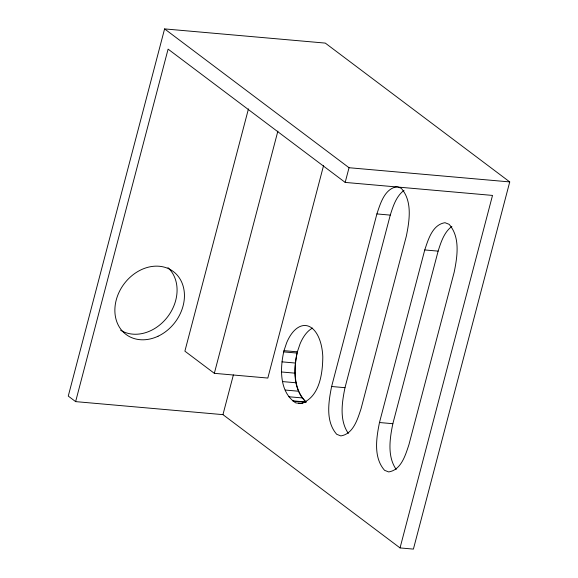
<?xml version="1.0" encoding="UTF-8"?>
<svg xmlns="http://www.w3.org/2000/svg" width="578" height="578" viewBox="0 0 578 578"><rect width="100%" height="100%" fill="white"/><g stroke="black" fill="none" stroke-linecap="round" stroke-linejoin="round"><path stroke-width="0.87" d="M292.706 400.829L306.073 402.006C293.321 389.543 293.834 369.364 297.07 353.071L283.704 351.894M397.115 186.672C384.543 188.695 380.382 203.528 376.899 213.925L331.62 386.501C328.499 401.985 325.378 421.405 336.714 434.302L340.854 435.92C353.418 433.905 357.587 419.072 361.069 408.668L406.348 236.091C409.47 220.608 412.591 201.195 401.255 188.291L397.946 186.997M404.008 190.372C396.219 196.224 393.105 206.187 390.266 215.11L344.994 387.686C341.945 402.483 339.214 420.271 348.346 433.428M379.479 422.525C376.357 438.008 373.236 457.422 384.572 470.326L388.712 471.937C401.276 469.921 405.438 455.088 408.928 444.684L454.2 272.115C457.328 256.632 460.449 237.211 449.113 224.315L444.973 222.696C432.402 224.712 428.24 239.545 424.751 249.949L379.479 422.525L392.852 423.703L438.124 251.127C440.963 242.204 444.077 232.24 451.866 226.388M392.852 423.703C389.803 438.5 387.072 456.295 396.197 469.444M284 350.658C279.962 367.897 279.08 392.079 295.77 402.895L301.095 403.567C319.576 397.303 322.64 373.706 322.799 356.814A39.022 20.389 -85 0 0 308.695 326.245A39.022 20.389 -85 0 0 286.645 342.783L284 350.658L297.374 351.843L300.018 343.968A39.022 20.389 -85 0 1 312.561 328.094M164.593 28.9L68.262 396.082L75.624 401.623L222.956 414.643L400.041 547.922L413.407 549.1L509.738 181.918L325.291 43.097L164.593 28.9L349.033 167.721L509.738 181.918M75.624 401.623L168.097 49.13L345.182 182.41L492.514 195.422L400.041 547.922M248.453 108.881L184.888 351.164L214.337 373.33L267.824 378.055L323.615 165.373M214.337 373.33L277.881 131.112M222.956 414.643L233.382 374.898M345.182 182.41L349.033 167.721M376.899 213.925L390.266 215.11M424.751 249.949L438.124 251.127M282.021 361.857L295.394 363.035M281.717 371.994L295.091 373.171M282.815 381.61L296.189 382.788M331.62 386.501L344.994 387.686M285.243 390.056L298.609 391.234M288.827 396.754L302.193 397.931M293.328 401.248L305.805 402.346M298.429 403.227L302.886 403.625M306.073 402.006C292.757 389.666 293.472 368.287 297.374 351.843L297.135 351.67M167.967 267.657A39.355 31.906 -53 0 1 167.699 316.722A39.355 31.906 -53 0 1 120.6 330.219M158.025 336.244A39.355 31.906 -53 0 0 174.708 272.65A39.355 31.906 -53 0 0 116.229 300.018A39.355 31.906 -53 0 0 158.025 336.244"/></g></svg>
